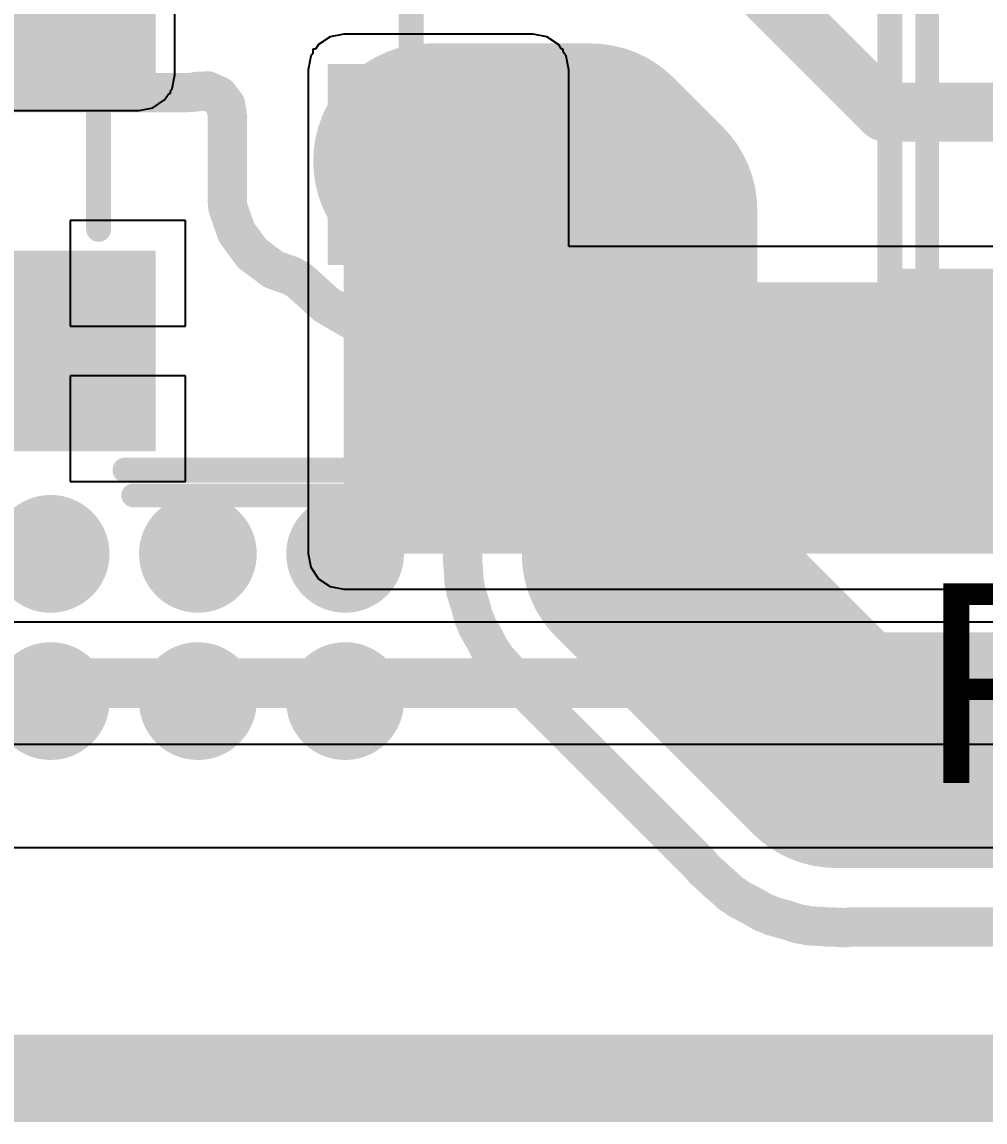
# Model space of a CAD drawing. Header units: inches. Extents: x 0 to 12.4, y -0.6 to 2.2.
# Drawn here: x 0.8615 to 1.0546, y -0.005 to 0.2156 of the extents above; entities that cross this region are included whole.
import ezdxf

# ---------------------------------------------------------------- set-up
doc = ezdxf.new("R2010")
doc.units = ezdxf.units.IN
doc.header["$MEASUREMENT"] = 0
for name, color, linetype in [('Board_Outline', 216, 'Continuous'), ('Bottom Layer', 5, 'Continuous'), ('Dimension', 6, 'Continuous'), ('Mechanical 4', 56, 'Continuous'), ('Top Layer', 1, 'Continuous'), ('Top Overlay', 2, 'Continuous'), ('Top Paste', 8, 'Continuous'), ('Top Solder', 216, 'Continuous')]:
    doc.layers.add(name, color=color, linetype=linetype)
doc.styles.add('Arial', font='', dxfattribs={"height": 0.2})
doc.styles.get('Arial').set_extended_font_data('Arial')

# ---------------------------------------------------------------- blocks, each defined once
blk = doc.blocks.new('R___1210_12')
at = {"layer": 'Top Layer'}
for points in [[(-0.08110235, 0.0535433), (-0.03622045, 0.0535433), (-0.03622045, -0.0535433), (-0.08110235, -0.0535433)], [(0.03622045, 0.0535433), (0.08110235, 0.0535433), (0.08110235, -0.0535433), (0.03622045, -0.0535433)]]:
    blk.add_hatch(color=1, dxfattribs=at).paths.add_polyline_path(points)
at = {"layer": 'Top Paste'}
for points in [[(-0.08110235, 0.0535433), (-0.03622045, 0.0535433), (-0.03622045, -0.0535433), (-0.08110235, -0.0535433)], [(0.03622045, 0.0535433), (0.08110235, 0.0535433), (0.08110235, -0.0535433), (0.03622045, -0.0535433)]]:
    blk.add_hatch(color=8, dxfattribs=at).paths.add_polyline_path(points)
at = {"layer": 'Top Solder'}
for points in [[(-0.08510235, 0.0575433), (-0.03222045, 0.0575433), (-0.03222045, -0.0575433), (-0.08510235, -0.0575433)], [(0.03222045, 0.0575433), (0.08510235, 0.0575433), (0.08510235, -0.0575433), (0.03222045, -0.0575433)]]:
    blk.add_hatch(color=216, dxfattribs=at).paths.add_polyline_path(points)
at = {"layer": 'Top Overlay', "const_width": 0.005}
for points in [[(-0.085, -0.057), (-0.085, 0.057)], [(0.085, 0.057), (-0.085, 0.057)], [(0.085, -0.057), (0.085, 0.057)], [(0.085, -0.057), (-0.085, -0.057)]]:
    blk.add_lwpolyline(points, dxfattribs=at)
at = {"layer": 'Top Overlay', "const_width": 0.0025}
for points in [[(-0.08625, 0.057, 1), (-0.08375, 0.057, 1)], [(-0.08625, 0.057, 1), (-0.08375, 0.057, 1)], [(0.08375, 0.057, 1), (0.08625, 0.057, 1)], [(0.08375, 0.057, 1), (0.08625, 0.057, 1)], [(-0.08625, -0.057, 1), (-0.08375, -0.057, 1)], [(-0.08625, -0.057, 1), (-0.08375, -0.057, 1)], [(0.08375, -0.057, 1), (0.08625, -0.057, 1)], [(0.08375, -0.057, 1), (0.08625, -0.057, 1)]]:
    blk.add_lwpolyline(points, format="xyb", close=True, dxfattribs=at)
blk = doc.blocks.new('SOT_23_3L__27')
at = {"layer": 'Top Layer'}
for points in [[(-0.01614175, 0.05748035), (0.01614175, 0.05748035), (0.01614175, 0.02125985), (-0.01614175, 0.02125985)], [(-0.05354335, -0.02125985), (-0.02125985, -0.02125985), (-0.02125985, -0.05748035), (-0.05354335, -0.05748035)], [(0.02125985, -0.02125985), (0.05354335, -0.02125985), (0.05354335, -0.05748035), (0.02125985, -0.05748035)]]:
    blk.add_hatch(color=1, dxfattribs=at).paths.add_polyline_path(points)
at = {"layer": 'Top Paste'}
for points in [[(-0.01614175, 0.05748035), (0.01614175, 0.05748035), (0.01614175, 0.02125985), (-0.01614175, 0.02125985)], [(-0.05354335, -0.02125985), (-0.02125985, -0.02125985), (-0.02125985, -0.05748035), (-0.05354335, -0.05748035)], [(0.02125985, -0.02125985), (0.05354335, -0.02125985), (0.05354335, -0.05748035), (0.02125985, -0.05748035)]]:
    blk.add_hatch(color=8, dxfattribs=at).paths.add_polyline_path(points)
at = {"layer": 'Top Solder'}
for points in [[(-0.02014175, 0.06148035), (0.02014175, 0.06148035), (0.02014175, 0.01725985), (-0.02014175, 0.01725985)], [(-0.05754335, -0.01725985), (-0.01725985, -0.01725985), (-0.01725985, -0.06148035), (-0.05754335, -0.06148035)], [(0.01725985, -0.01725985), (0.05754335, -0.01725985), (0.05754335, -0.06148035), (0.01725985, -0.06148035)]]:
    blk.add_hatch(color=216, dxfattribs=at).paths.add_polyline_path(points)
at = {"layer": 'Top Overlay', "const_width": 0.005}
for points in [[(-0.0612678, -0.0225197), (-0.0612678, 0.034)], [(-0.0222678, 0.034), (-0.0612678, 0.034)], [(0.0612678, 0.034), (0.0222678, 0.034)], [(0.0612678, -0.0233858), (0.0612678, 0.034)], [(0.013, -0.0286695), (-0.013, -0.0286695)], [(-0.06, -0.041), (-0.065, -0.036)], [(-0.065, -0.046), (-0.065, -0.036)], [(-0.065, -0.046), (-0.06, -0.041)]]:
    blk.add_lwpolyline(points, dxfattribs=at)
at = {"layer": 'Top Overlay', "const_width": 0.0025}
for points in [[(-0.0625178, 0.034, 1), (-0.0600178, 0.034, 1)], [(-0.0625178, 0.034, 1), (-0.0600178, 0.034, 1)], [(-0.0235178, 0.034, 1), (-0.0210178, 0.034, 1)], [(0.0210178, 0.034, 1), (0.0235178, 0.034, 1)], [(0.0600178, 0.034, 1), (0.0625178, 0.034, 1)], [(0.0600178, 0.034, 1), (0.0625178, 0.034, 1)], [(-0.0625178, -0.0225197, 1), (-0.0600178, -0.0225197, 1)], [(0.0600178, -0.0233858, 1), (0.0625178, -0.0233858, 1)], [(-0.01425, -0.0286695, 1), (-0.01175, -0.0286695, 1)], [(0.01175, -0.0286695, 1), (0.01425, -0.0286695, 1)], [(-0.06625, -0.036, 1), (-0.06375, -0.036, 1)], [(-0.06625, -0.036, 1), (-0.06375, -0.036, 1)], [(-0.06125, -0.041, 1), (-0.05875, -0.041, 1)], [(-0.06125, -0.041, 1), (-0.05875, -0.041, 1)], [(-0.06625, -0.046, 1), (-0.06375, -0.046, 1)], [(-0.06625, -0.046, 1), (-0.06375, -0.046, 1)]]:
    blk.add_lwpolyline(points, format="xyb", close=True, dxfattribs=at)

msp = doc.modelspace()

# ---------------------------------------------------------------- hatches: boundary and pattern name
at = {"layer": 'Dimension'}
h = msp.add_hatch(color=6, dxfattribs=at)
edge = h.paths.add_edge_path()
edge.add_arc((0.8672187, 0.1089336), 0.011811, 0, 360)
h = msp.add_hatch(color=6, dxfattribs=at)
edge = h.paths.add_edge_path()
edge.add_arc((0.8967462, 0.1089336), 0.011811, 0, 360)
h = msp.add_hatch(color=6, dxfattribs=at)
edge = h.paths.add_edge_path()
edge.add_arc((0.9262738, 0.1089336), 0.011811, 0, 360)
h = msp.add_hatch(color=6, dxfattribs=at)
edge = h.paths.add_edge_path()
edge.add_arc((0.8672187, 0.0794061), 0.011811, 0, 360)
h = msp.add_hatch(color=6, dxfattribs=at)
edge = h.paths.add_edge_path()
edge.add_arc((0.8967462, 0.0794061), 0.011811, 0, 360)
h = msp.add_hatch(color=6, dxfattribs=at)
edge = h.paths.add_edge_path()
edge.add_arc((0.9262738, 0.0794061), 0.011811, 0, 360)
at = {"layer": 'Top Layer'}
for points in [[(0.793, 0.205), (0.885, 0.205), (0.885, 0.241), (0.793, 0.241)], [(0.926, 0.109), (0.964, 0.109), (0.964, 0.206), (0.926, 0.206)], [(0.929, 0.109), (1.533559, 0.109), (1.533559, 0.1634118), (0.929, 0.1634118)]]:
    msp.add_hatch(color=1, dxfattribs=at).paths.add_polyline_path(points)

# ---------------------------------------------------------------- linework, layer by layer
at = {"layer": 'Board_Outline', "const_width": 0.01}
msp.add_lwpolyline([(0, 0), (1.6929134, 0)], dxfattribs=at)
at = {"layer": 'Bottom Layer'}
for p, q in [((1.5189321, 0.0952351), (0.727, 0.0952351)), ((0.727, 0.0707649), (1.524, 0.0707649)), ((1.7379134, 0.05), (0.7190328, 0.0499999))]:
    msp.add_line(p, q, dxfattribs=at)
at = {"layer": 'Bottom Layer', "const_width": 0.01}
msp.add_lwpolyline([(0.69, 0.083), (1.524, 0.083)], dxfattribs=at)
at = {"layer": 'Dimension'}
for points, const_width in [([(0.9656439, 0.2664139), (1.0345415, 0.1975163)], 0.011811), ([(0.9434982, 0.1876738), (0.9754864, 0.1876738)], 0.0472441), ([(0.9754864, 0.1876738), (0.9853289, 0.1778313)], 0.0472441), ([(0.8444129, 0.2014336), (0.8948318, 0.2014336)], 0.007874), ([(0.8948318, 0.2014336), (0.8949457, 0.2014336)], 0.007874), ([(0.8949457, 0.2014336), (0.8961438, 0.201546)], 0.007874), ([(0.8961438, 0.201546), (0.8964241, 0.2016441)], 0.007874), ([(0.8964241, 0.2016441), (0.8967145, 0.2017075)], 0.007874), ([(0.8967145, 0.2017075), (0.8967335, 0.2016206)], 0.007874), ([(0.8967335, 0.2016206), (0.89864, 0.2017865)], 0.007874), ([(0.89864, 0.2017865), (0.9008534, 0.2008154)], 0.007874), ([(0.9008534, 0.2008154), (0.9023297, 0.1989015)], 0.007874), ([(1.0345415, 0.1975163), (1.5266675, 0.1975163)], 0.011811), ([(0.9023297, 0.1989015), (0.9027069, 0.196514)], 0.007874), ([(0.9853289, 0.1089336), (0.9853289, 0.1778313)], 0.0472441), ([(0.902632, 0.1957157), (0.90268, 0.1962271)], 0.007874), ([(0.902632, 0.1796318), (0.902632, 0.1957157)], 0.007874), ([(0.90268, 0.1962271), (0.9027069, 0.196514)], 0.007874), ([(0.902632, 0.1796318), (0.9026426, 0.1795186)], 0.007874), ([(0.9026426, 0.1795186), (0.9026427, 0.1795183)], 0.007874), ([(0.9026427, 0.1795183), (0.9027167, 0.1787294)], 0.007874), ([(0.9027167, 0.1787293), (0.9027167, 0.1787294)], 0.007874), ([(0.9027167, 0.1787293), (0.9027444, 0.1784337)], 0.007874), ([(0.9027444, 0.1784337), (0.9028424, 0.1781537)], 0.007874), ([(0.9028424, 0.1781534), (0.9028424, 0.1781537)], 0.007874), ([(0.9028424, 0.1781534), (0.9043894, 0.1737323)], 0.007874), ([(0.9043894, 0.1737323), (0.9043895, 0.1737322)], 0.007874), ([(0.9043895, 0.1737322), (0.9045103, 0.1733871)], 0.007874), ([(0.9045103, 0.1733871), (0.9047274, 0.1730929)], 0.007874), ([(0.9047274, 0.1730929), (0.9047275, 0.1730928)], 0.007874), ([(0.9047275, 0.1730928), (0.9055385, 0.1719939)], 0.007874), ([(0.9055385, 0.1719939), (0.9076852, 0.1690852)], 0.007874), ([(0.9076852, 0.1690852), (0.9119871, 0.1659103)], 0.007874), ([(0.9119871, 0.1659103), (0.9123323, 0.1657895)], 0.007874), ([(0.9123323, 0.1657895), (0.9123324, 0.1657895)], 0.007874), ([(0.9123324, 0.1657895), (0.9154754, 0.1646897)], 0.007874), ([(0.9154754, 0.1646897), (0.9171296, 0.1637097)], 0.007874), ([(0.9171296, 0.1637097), (0.9183043, 0.1626521)], 0.007874), ([(0.9183043, 0.1626521), (0.922239, 0.1591092)], 0.007874), ([(0.922239, 0.1591092), (0.9225448, 0.1588339)], 0.007874), ([(0.9225448, 0.1588339), (0.9289988, 0.1551077)], 0.007874), ([(0.9289988, 0.1551077), (0.9360865, 0.1528047)], 0.007874), ([(0.9360865, 0.1528047), (0.9416402, 0.152221)], 0.007874), ([(0.9416402, 0.152221), (0.9449942, 0.152221)], 0.007874), ([(0.9449942, 0.152221), (0.9474352, 0.151567)], 0.007874), ([(0.9474352, 0.151567), (0.9492221, 0.1497801)], 0.007874), ([(0.9492221, 0.1497801), (0.9498761, 0.1473391)], 0.007874), ([(0.9498761, 0.1121079), (0.9498761, 0.1473391)], 0.007874), ([(0.9853289, 0.1089336), (1.024699, 0.0695635)], 0.0472441), ([(0.9497297, 0.1107993), (0.949816, 0.1113442)], 0.007874), ([(0.9497297, 0.1107993), (0.9497431, 0.1105439)], 0.007874), ([(0.949816, 0.1113442), (0.9498761, 0.1121079)], 0.007874), ([(0.9497431, 0.1105438), (0.9497431, 0.1105439)], 0.007874), ([(0.9497431, 0.1105438), (0.9498694, 0.108133)], 0.007874), ([(0.9498694, 0.108133), (0.9498761, 0.1078775)], 0.007874), ([(0.9498761, 0.1070757), (0.9498761, 0.1078775)], 0.007874), ([(0.9498761, 0.1070757), (0.9498894, 0.1069492)], 0.007874), ([(0.9498894, 0.1069489), (0.9498894, 0.1069492)], 0.007874), ([(0.9498894, 0.1069489), (0.9499599, 0.1062782)], 0.007874), ([(0.9499599, 0.1062782), (0.9499799, 0.1060239)], 0.007874), ([(0.9499799, 0.1060239), (0.9501063, 0.1036127)], 0.007874), ([(0.9501063, 0.1036125), (0.9501063, 0.1036127)], 0.007874), ([(0.9501063, 0.1036125), (0.9501197, 0.103357)], 0.007874), ([(0.9501197, 0.103357), (0.9501859, 0.1031098)], 0.007874), ([(0.9501859, 0.1031098), (0.950186, 0.1031097)], 0.007874), ([(0.950186, 0.1031097), (0.9502626, 0.1028239)], 0.007874), ([(0.9502626, 0.1028239), (0.9504022, 0.1020707)], 0.007874), ([(0.9504022, 0.1020707), (0.9504598, 0.101522)], 0.007874), ([(0.9504598, 0.101522), (0.9507894, 0.1005076)], 0.007874), ([(0.9507894, 0.1005076), (0.9512849, 0.0989826)], 0.007874), ([(0.9512849, 0.0989826), (0.9513574, 0.0987377)], 0.007874), ([(0.9513574, 0.0987377), (0.9519319, 0.0965937)], 0.007874), ([(0.9519319, 0.0965937), (0.9520486, 0.0961585)], 0.007874), ([(0.9520486, 0.0961585), (0.9522798, 0.0957046)], 0.007874), ([(0.9522798, 0.0957046), (0.9522991, 0.0956669)], 0.007874), ([(0.9522991, 0.0956669), (0.9525922, 0.0949593)], 0.007874), ([(0.9525922, 0.0949593), (0.9527628, 0.0944343)], 0.007874), ([(0.9527628, 0.0944343), (0.9528906, 0.0942128)], 0.007874), ([(0.9528906, 0.0942128), (0.9528907, 0.0942128)], 0.007874), ([(0.9528907, 0.0942128), (0.9540976, 0.0921223)], 0.007874), ([(0.9540976, 0.0921223), (0.9542196, 0.0918977)], 0.007874), ([(0.9542196, 0.0918977), (0.9547651, 0.090827)], 0.007874), ([(0.9547651, 0.090827), (0.9554319, 0.0895183)], 0.007874), ([(0.9554319, 0.0895183), (0.9555928, 0.0893196)], 0.007874), ([(0.9555928, 0.0893196), (0.9555929, 0.0893195)], 0.007874), ([(0.9555929, 0.0893195), (0.9557791, 0.0890896)], 0.007874), ([(0.9557791, 0.0890896), (0.956213, 0.0884582)], 0.007874), ([(1.024699, 0.0695635), (1.0935966, 0.0695635)], 0.0472441), ([(0.956213, 0.0884582), (0.956361, 0.0882019)], 0.007874), ([(0.956361, 0.0882019), (0.9563611, 0.0882018)], 0.007874), ([(0.9563611, 0.0882018), (0.956489, 0.0879802)], 0.007874), ([(0.956489, 0.0879802), (0.9566602, 0.0877902)], 0.007874), ([(0.9566602, 0.0877902), (0.9566603, 0.08779)], 0.007874), ([(0.9566603, 0.08779), (0.9582759, 0.0859957)], 0.007874), ([(0.9582759, 0.0859957), (0.9584418, 0.0858015)], 0.007874), ([(0.9584418, 0.0858015), (0.9588225, 0.0853313)], 0.007874), ([(0.9588225, 0.0853313), (0.9589463, 0.0851785)], 0.007874), ([(0.9589463, 0.0851785), (0.9590367, 0.085088)], 0.007874), ([(0.9590367, 0.085088), (0.9590368, 0.085088)], 0.007874), ([(0.9590368, 0.085088), (0.9595129, 0.0846119)], 0.007874), ([(0.9595129, 0.0846119), (0.9596889, 0.0844265)], 0.007874), ([(0.9596889, 0.0844265), (0.9614757, 0.082442)], 0.007874), ([(0.9614757, 0.082442), (0.9616827, 0.0822916)], 0.007874), ([(0.9616827, 0.0822916), (0.9619221, 0.0821176)], 0.007874), ([(0.9619221, 0.0821176), (0.9625047, 0.0816201)], 0.007874), ([(0.9625047, 0.0816201), (0.9973854, 0.0467393)], 0.007874), ([(0.9973854, 0.0467393), (0.9978829, 0.0461569)], 0.007874), ([(0.9978829, 0.0461569), (0.9980569, 0.0459173)], 0.007874), ([(0.9980569, 0.0459173), (0.998057, 0.0459172)], 0.007874), ([(0.998057, 0.0459172), (0.9982073, 0.0457104)], 0.007874), ([(0.9982073, 0.0457104), (0.9994389, 0.0446014)], 0.007874), ([(0.9994389, 0.0446014), (1.0001913, 0.0439239)], 0.007874), ([(1.0001913, 0.0439239), (1.0003767, 0.043748)], 0.007874), ([(1.0003767, 0.043748), (1.0009439, 0.0431809)], 0.007874), ([(1.0009439, 0.0431809), (1.0015666, 0.0426766)], 0.007874), ([(1.0015666, 0.0426766), (1.001761, 0.0425106)], 0.007874), ([(1.001761, 0.0425106), (1.0037456, 0.0407237)], 0.007874), ([(1.0037456, 0.0407237), (1.0042235, 0.0404478)], 0.007874), ([(1.0042235, 0.0404478), (1.0048546, 0.040014)], 0.007874), ([(1.0048546, 0.040014), (1.0052837, 0.0396666)], 0.007874), ([(1.0052837, 0.0396666), (1.0063321, 0.0391324)], 0.007874), ([(1.0063321, 0.0391324), (1.0076628, 0.0384543)], 0.007874), ([(1.0076628, 0.0384543), (1.0078875, 0.0383324)], 0.007874), ([(1.0078875, 0.0383324), (1.0101996, 0.0369974)], 0.007874), ([(1.0101996, 0.0369974), (1.0104427, 0.0369185)], 0.007874), ([(1.0104427, 0.0369185), (1.0104429, 0.0369184)], 0.007874), ([(1.0104429, 0.0369184), (1.0107243, 0.036827)], 0.007874), ([(1.0107243, 0.036827), (1.011432, 0.0365339)], 0.007874), ([(1.011432, 0.0365339), (1.0119239, 0.0362832)], 0.007874), ([(1.0119239, 0.0362832), (1.0145029, 0.0355922)], 0.007874), ([(1.0145029, 0.0355922), (1.0147479, 0.0355196)], 0.007874), ([(1.0147479, 0.0355196), (1.0170439, 0.0347735)], 0.007874), ([(1.0170439, 0.0347735), (1.0170442, 0.0347735)], 0.007874), ([(1.0170442, 0.0347735), (1.0172873, 0.0346945)], 0.007874), ([(1.0172873, 0.0346945), (1.0178357, 0.0346369)], 0.007874), ([(1.0178357, 0.0346369), (1.0185895, 0.0344972)], 0.007874), ([(1.0185895, 0.0344972), (1.0188751, 0.0344206)], 0.007874), ([(1.0188751, 0.0344206), (1.0188752, 0.0344206)], 0.007874), ([(1.0188752, 0.0344206), (1.0191224, 0.0343544)], 0.007874), ([(1.0191224, 0.0343544), (1.0217893, 0.0342146)], 0.007874), ([(1.0217893, 0.0342146), (1.0220436, 0.0341946)], 0.007874), ([(1.0220436, 0.0341946), (1.022841, 0.0341108)], 0.007874), ([(1.022841, 0.0341108), (1.0236429, 0.0341108)], 0.007874), ([(1.0236429, 0.0341108), (1.0238983, 0.0341041)], 0.007874), ([(1.0238983, 0.0341041), (1.0265646, 0.0339644)], 0.007874), ([(1.0265646, 0.0339644), (1.0271095, 0.0340507)], 0.007874), ([(1.0271095, 0.0340507), (1.0278732, 0.0341108)], 0.007874), ([(1.0278732, 0.0341108), (1.4595002, 0.0341108)], 0.007874), ([(0.0486216, 0.0085596), (1.695242, 0.0085596)], 0.007874)]:
    msp.add_lwpolyline(points, dxfattribs=dict(at, const_width=const_width))
for points, const_width in [([(0.9316872, 0.1876738, 1), (0.9553092, 0.1876738, 1)], 0.023622), ([(0.9636754, 0.1876738, 1), (0.9872974, 0.1876738, 1)], 0.023622), ([(0.9636754, 0.1876738, 1), (0.9872974, 0.1876738, 1)], 0.023622), ([(0.8928633, 0.2014336, 1), (0.8968003, 0.2014336, 1)], 0.003937), ([(0.8928633, 0.2014336, 1), (0.8968003, 0.2014336, 1)], 0.003937), ([(0.8929772, 0.2014336, 1), (0.8969142, 0.2014336, 1)], 0.003937), ([(0.8929772, 0.2014336, 1), (0.8969142, 0.2014336, 1)], 0.003937), ([(0.8941753, 0.201546, 1), (0.8981123, 0.201546, 1)], 0.003937), ([(0.8941753, 0.201546, 1), (0.8981123, 0.201546, 1)], 0.003937), ([(0.8944556, 0.2016441, 1), (0.8983926, 0.2016441, 1)], 0.003937), ([(0.8944556, 0.2016441, 1), (0.8983926, 0.2016441, 1)], 0.003937), ([(0.894746, 0.2017075, 1), (0.898683, 0.2017075, 1)], 0.003937), ([(0.894746, 0.2017075, 1), (0.898683, 0.2017075, 1)], 0.003937), ([(0.894765, 0.2016206, 1), (0.898702, 0.2016206, 1)], 0.003937), ([(0.894765, 0.2016206, 1), (0.898702, 0.2016206, 1)], 0.003937), ([(0.8966715, 0.2017865, 1), (0.9006085, 0.2017865, 1)], 0.003937), ([(0.8966715, 0.2017865, 1), (0.9006085, 0.2017865, 1)], 0.003937), ([(0.8988849, 0.2008154, 1), (0.9028219, 0.2008154, 1)], 0.003937), ([(0.8988849, 0.2008154, 1), (0.9028219, 0.2008154, 1)], 0.003937), ([(1.0315888, 0.1975163, 1), (1.0374942, 0.1975163, 1)], 0.0059055), ([(1.0315888, 0.1975163, 1), (1.0374942, 0.1975163, 1)], 0.0059055), ([(0.9003612, 0.1989015, 1), (0.9042982, 0.1989015, 1)], 0.003937), ([(0.9003612, 0.1989015, 1), (0.9042982, 0.1989015, 1)], 0.003937), ([(0.9735179, 0.1778313, 1), (0.9971399, 0.1778313, 1)], 0.023622), ([(0.9735179, 0.1778313, 1), (0.9971399, 0.1778313, 1)], 0.023622), ([(0.9006635, 0.1957157, 1), (0.9046005, 0.1957157, 1)], 0.003937), ([(0.9006635, 0.1957157, 1), (0.9046005, 0.1957157, 1)], 0.003937), ([(0.9007115, 0.1962271, 1), (0.9046485, 0.1962271, 1)], 0.003937), ([(0.9007115, 0.1962271, 1), (0.9046485, 0.1962271, 1)], 0.003937), ([(0.9007384, 0.196514, 1), (0.9046754, 0.196514, 1)], 0.003937), ([(0.9007384, 0.196514, 1), (0.9046754, 0.196514, 1)], 0.003937), ([(0.9006635, 0.1796318, 1), (0.9046005, 0.1796318, 1)], 0.003937), ([(0.9006635, 0.1796318, 1), (0.9046005, 0.1796318, 1)], 0.003937), ([(0.9006741, 0.1795186, 1), (0.9046111, 0.1795186, 1)], 0.003937), ([(0.9006741, 0.1795186, 1), (0.9046111, 0.1795186, 1)], 0.003937), ([(0.9006742, 0.1795183, 1), (0.9046112, 0.1795183, 1)], 0.003937), ([(0.9006742, 0.1795183, 1), (0.9046112, 0.1795183, 1)], 0.003937), ([(0.9007482, 0.1787294, 1), (0.9046852, 0.1787294, 1)], 0.003937), ([(0.9007482, 0.1787294, 1), (0.9046852, 0.1787294, 1)], 0.003937), ([(0.9007482, 0.1787293, 1), (0.9046852, 0.1787293, 1)], 0.003937), ([(0.9007482, 0.1787293, 1), (0.9046852, 0.1787293, 1)], 0.003937), ([(0.9007759, 0.1784337, 1), (0.9047129, 0.1784337, 1)], 0.003937), ([(0.9007759, 0.1784337, 1), (0.9047129, 0.1784337, 1)], 0.003937), ([(0.9008739, 0.1781537, 1), (0.9048109, 0.1781537, 1)], 0.003937), ([(0.9008739, 0.1781537, 1), (0.9048109, 0.1781537, 1)], 0.003937), ([(0.9008739, 0.1781534, 1), (0.9048109, 0.1781534, 1)], 0.003937), ([(0.9008739, 0.1781534, 1), (0.9048109, 0.1781534, 1)], 0.003937), ([(0.9024209, 0.1737323, 1), (0.9063579, 0.1737323, 1)], 0.003937), ([(0.9024209, 0.1737323, 1), (0.9063579, 0.1737323, 1)], 0.003937), ([(0.902421, 0.1737322, 1), (0.906358, 0.1737322, 1)], 0.003937), ([(0.902421, 0.1737322, 1), (0.906358, 0.1737322, 1)], 0.003937), ([(0.9025418, 0.1733871, 1), (0.9064788, 0.1733871, 1)], 0.003937), ([(0.9025418, 0.1733871, 1), (0.9064788, 0.1733871, 1)], 0.003937), ([(0.9027589, 0.1730929, 1), (0.9066959, 0.1730929, 1)], 0.003937), ([(0.9027589, 0.1730929, 1), (0.9066959, 0.1730929, 1)], 0.003937), ([(0.902759, 0.1730928, 1), (0.906696, 0.1730928, 1)], 0.003937), ([(0.902759, 0.1730928, 1), (0.906696, 0.1730928, 1)], 0.003937), ([(0.90357, 0.1719939, 1), (0.907507, 0.1719939, 1)], 0.003937), ([(0.90357, 0.1719939, 1), (0.907507, 0.1719939, 1)], 0.003937), ([(0.9057167, 0.1690852, 1), (0.9096537, 0.1690852, 1)], 0.003937), ([(0.9057167, 0.1690852, 1), (0.9096537, 0.1690852, 1)], 0.003937), ([(0.9100186, 0.1659103, 1), (0.9139556, 0.1659103, 1)], 0.003937), ([(0.9100186, 0.1659103, 1), (0.9139556, 0.1659103, 1)], 0.003937), ([(0.9103638, 0.1657895, 1), (0.9143008, 0.1657895, 1)], 0.003937), ([(0.9103638, 0.1657895, 1), (0.9143008, 0.1657895, 1)], 0.003937), ([(0.9103639, 0.1657895, 1), (0.9143009, 0.1657895, 1)], 0.003937), ([(0.9103639, 0.1657895, 1), (0.9143009, 0.1657895, 1)], 0.003937), ([(0.9135069, 0.1646897, 1), (0.9174439, 0.1646897, 1)], 0.003937), ([(0.9135069, 0.1646897, 1), (0.9174439, 0.1646897, 1)], 0.003937), ([(0.9151611, 0.1637097, 1), (0.9190981, 0.1637097, 1)], 0.003937), ([(0.9151611, 0.1637097, 1), (0.9190981, 0.1637097, 1)], 0.003937), ([(0.9163358, 0.1626521, 1), (0.9202728, 0.1626521, 1)], 0.003937), ([(0.9163358, 0.1626521, 1), (0.9202728, 0.1626521, 1)], 0.003937), ([(0.9202705, 0.1591092, 1), (0.9242075, 0.1591092, 1)], 0.003937), ([(0.9202705, 0.1591092, 1), (0.9242075, 0.1591092, 1)], 0.003937), ([(0.9205763, 0.1588339, 1), (0.9245133, 0.1588339, 1)], 0.003937), ([(0.9205763, 0.1588339, 1), (0.9245133, 0.1588339, 1)], 0.003937), ([(0.9270303, 0.1551077, 1), (0.9309673, 0.1551077, 1)], 0.003937), ([(0.9270303, 0.1551077, 1), (0.9309673, 0.1551077, 1)], 0.003937), ([(0.934118, 0.1528047, 1), (0.938055, 0.1528047, 1)], 0.003937), ([(0.934118, 0.1528047, 1), (0.938055, 0.1528047, 1)], 0.003937), ([(0.9396717, 0.152221, 1), (0.9436087, 0.152221, 1)], 0.003937), ([(0.9396717, 0.152221, 1), (0.9436087, 0.152221, 1)], 0.003937), ([(0.9430257, 0.152221, 1), (0.9469627, 0.152221, 1)], 0.003937), ([(0.9430257, 0.152221, 1), (0.9469627, 0.152221, 1)], 0.003937), ([(0.9454667, 0.151567, 1), (0.9494037, 0.151567, 1)], 0.003937), ([(0.9454667, 0.151567, 1), (0.9494037, 0.151567, 1)], 0.003937), ([(0.9472536, 0.1497801, 1), (0.9511906, 0.1497801, 1)], 0.003937), ([(0.9472536, 0.1497801, 1), (0.9511906, 0.1497801, 1)], 0.003937), ([(0.9479076, 0.1473391, 1), (0.9518446, 0.1473391, 1)], 0.003937), ([(0.9479076, 0.1473391, 1), (0.9518446, 0.1473391, 1)], 0.003937), ([(0.9735179, 0.1089336, 1), (0.9971399, 0.1089336, 1)], 0.023622), ([(0.9735179, 0.1089336, 1), (0.9971399, 0.1089336, 1)], 0.023622), ([(0.9477612, 0.1107993, 1), (0.9516982, 0.1107993, 1)], 0.003937), ([(0.9477612, 0.1107993, 1), (0.9516982, 0.1107993, 1)], 0.003937), ([(0.9478475, 0.1113442, 1), (0.9517845, 0.1113442, 1)], 0.003937), ([(0.9478475, 0.1113442, 1), (0.9517845, 0.1113442, 1)], 0.003937), ([(0.9479076, 0.1121079, 1), (0.9518446, 0.1121079, 1)], 0.003937), ([(0.9479076, 0.1121079, 1), (0.9518446, 0.1121079, 1)], 0.003937), ([(0.9477746, 0.1105439, 1), (0.9517116, 0.1105439, 1)], 0.003937), ([(0.9477746, 0.1105439, 1), (0.9517116, 0.1105439, 1)], 0.003937), ([(0.9477746, 0.1105438, 1), (0.9517116, 0.1105438, 1)], 0.003937), ([(0.9477746, 0.1105438, 1), (0.9517116, 0.1105438, 1)], 0.003937), ([(0.9479009, 0.108133, 1), (0.9518379, 0.108133, 1)], 0.003937), ([(0.9479009, 0.108133, 1), (0.9518379, 0.108133, 1)], 0.003937), ([(0.9479076, 0.1078775, 1), (0.9518446, 0.1078775, 1)], 0.003937), ([(0.9479076, 0.1078775, 1), (0.9518446, 0.1078775, 1)], 0.003937), ([(0.9479076, 0.1070757, 1), (0.9518446, 0.1070757, 1)], 0.003937), ([(0.9479076, 0.1070757, 1), (0.9518446, 0.1070757, 1)], 0.003937), ([(0.9479209, 0.1069492, 1), (0.9518579, 0.1069492, 1)], 0.003937), ([(0.9479209, 0.1069492, 1), (0.9518579, 0.1069492, 1)], 0.003937), ([(0.9479209, 0.1069489, 1), (0.9518579, 0.1069489, 1)], 0.003937), ([(0.9479209, 0.1069489, 1), (0.9518579, 0.1069489, 1)], 0.003937), ([(0.9479914, 0.1062782, 1), (0.9519284, 0.1062782, 1)], 0.003937), ([(0.9479914, 0.1062782, 1), (0.9519284, 0.1062782, 1)], 0.003937), ([(0.9480114, 0.1060239, 1), (0.9519484, 0.1060239, 1)], 0.003937), ([(0.9480114, 0.1060239, 1), (0.9519484, 0.1060239, 1)], 0.003937), ([(0.9481378, 0.1036127, 1), (0.9520748, 0.1036127, 1)], 0.003937), ([(0.9481378, 0.1036127, 1), (0.9520748, 0.1036127, 1)], 0.003937), ([(0.9481378, 0.1036125, 1), (0.9520748, 0.1036125, 1)], 0.003937), ([(0.9481378, 0.1036125, 1), (0.9520748, 0.1036125, 1)], 0.003937), ([(0.9481512, 0.103357, 1), (0.9520882, 0.103357, 1)], 0.003937), ([(0.9481512, 0.103357, 1), (0.9520882, 0.103357, 1)], 0.003937), ([(0.9482174, 0.1031098, 1), (0.9521544, 0.1031098, 1)], 0.003937), ([(0.9482174, 0.1031098, 1), (0.9521544, 0.1031098, 1)], 0.003937), ([(0.9482175, 0.1031097, 1), (0.9521545, 0.1031097, 1)], 0.003937), ([(0.9482175, 0.1031097, 1), (0.9521545, 0.1031097, 1)], 0.003937), ([(0.9482941, 0.1028239, 1), (0.9522311, 0.1028239, 1)], 0.003937), ([(0.9482941, 0.1028239, 1), (0.9522311, 0.1028239, 1)], 0.003937), ([(0.9484337, 0.1020707, 1), (0.9523707, 0.1020707, 1)], 0.003937), ([(0.9484337, 0.1020707, 1), (0.9523707, 0.1020707, 1)], 0.003937), ([(0.9484913, 0.101522, 1), (0.9524283, 0.101522, 1)], 0.003937), ([(0.9484913, 0.101522, 1), (0.9524283, 0.101522, 1)], 0.003937), ([(0.9488209, 0.1005076, 1), (0.9527579, 0.1005076, 1)], 0.003937), ([(0.9488209, 0.1005076, 1), (0.9527579, 0.1005076, 1)], 0.003937), ([(0.9493164, 0.0989826, 1), (0.9532534, 0.0989826, 1)], 0.003937), ([(0.9493164, 0.0989826, 1), (0.9532534, 0.0989826, 1)], 0.003937), ([(0.9493889, 0.0987377, 1), (0.9533259, 0.0987377, 1)], 0.003937), ([(0.9493889, 0.0987377, 1), (0.9533259, 0.0987377, 1)], 0.003937), ([(0.9499634, 0.0965937, 1), (0.9539004, 0.0965937, 1)], 0.003937), ([(0.9499634, 0.0965937, 1), (0.9539004, 0.0965937, 1)], 0.003937), ([(0.9500801, 0.0961585, 1), (0.9540171, 0.0961585, 1)], 0.003937), ([(0.9500801, 0.0961585, 1), (0.9540171, 0.0961585, 1)], 0.003937), ([(0.9503113, 0.0957046, 1), (0.9542483, 0.0957046, 1)], 0.003937), ([(0.9503113, 0.0957046, 1), (0.9542483, 0.0957046, 1)], 0.003937), ([(0.9503306, 0.0956669, 1), (0.9542676, 0.0956669, 1)], 0.003937), ([(0.9503306, 0.0956669, 1), (0.9542676, 0.0956669, 1)], 0.003937), ([(0.9506237, 0.0949593, 1), (0.9545607, 0.0949593, 1)], 0.003937), ([(0.9506237, 0.0949593, 1), (0.9545607, 0.0949593, 1)], 0.003937), ([(0.9507943, 0.0944343, 1), (0.9547313, 0.0944343, 1)], 0.003937), ([(0.9507943, 0.0944343, 1), (0.9547313, 0.0944343, 1)], 0.003937), ([(0.9509221, 0.0942128, 1), (0.9548591, 0.0942128, 1)], 0.003937), ([(0.9509221, 0.0942128, 1), (0.9548591, 0.0942128, 1)], 0.003937), ([(0.9509222, 0.0942128, 1), (0.9548592, 0.0942128, 1)], 0.003937), ([(0.9509222, 0.0942128, 1), (0.9548592, 0.0942128, 1)], 0.003937), ([(0.9521291, 0.0921223, 1), (0.9560661, 0.0921223, 1)], 0.003937), ([(0.9521291, 0.0921223, 1), (0.9560661, 0.0921223, 1)], 0.003937), ([(0.9522511, 0.0918977, 1), (0.9561881, 0.0918977, 1)], 0.003937), ([(0.9522511, 0.0918977, 1), (0.9561881, 0.0918977, 1)], 0.003937), ([(0.9527966, 0.090827, 1), (0.9567336, 0.090827, 1)], 0.003937), ([(0.9527966, 0.090827, 1), (0.9567336, 0.090827, 1)], 0.003937), ([(0.9534634, 0.0895183, 1), (0.9574004, 0.0895183, 1)], 0.003937), ([(0.9534634, 0.0895183, 1), (0.9574004, 0.0895183, 1)], 0.003937), ([(0.9536243, 0.0893196, 1), (0.9575613, 0.0893196, 1)], 0.003937), ([(0.9536243, 0.0893196, 1), (0.9575613, 0.0893196, 1)], 0.003937), ([(0.9536244, 0.0893195, 1), (0.9575614, 0.0893195, 1)], 0.003937), ([(0.9536244, 0.0893195, 1), (0.9575614, 0.0893195, 1)], 0.003937), ([(0.9538106, 0.0890896, 1), (0.9577476, 0.0890896, 1)], 0.003937), ([(0.9538106, 0.0890896, 1), (0.9577476, 0.0890896, 1)], 0.003937), ([(1.012888, 0.0695635, 1), (1.03651, 0.0695635, 1)], 0.023622), ([(1.012888, 0.0695635, 1), (1.03651, 0.0695635, 1)], 0.023622), ([(0.9542445, 0.0884582, 1), (0.9581815, 0.0884582, 1)], 0.003937), ([(0.9542445, 0.0884582, 1), (0.9581815, 0.0884582, 1)], 0.003937), ([(0.9543925, 0.0882019, 1), (0.9583295, 0.0882019, 1)], 0.003937), ([(0.9543925, 0.0882019, 1), (0.9583295, 0.0882019, 1)], 0.003937), ([(0.9543926, 0.0882018, 1), (0.9583296, 0.0882018, 1)], 0.003937), ([(0.9543926, 0.0882018, 1), (0.9583296, 0.0882018, 1)], 0.003937), ([(0.9545205, 0.0879802, 1), (0.9584575, 0.0879802, 1)], 0.003937), ([(0.9545205, 0.0879802, 1), (0.9584575, 0.0879802, 1)], 0.003937), ([(0.9546917, 0.0877902, 1), (0.9586287, 0.0877902, 1)], 0.003937), ([(0.9546917, 0.0877902, 1), (0.9586287, 0.0877902, 1)], 0.003937), ([(0.9546918, 0.08779, 1), (0.9586288, 0.08779, 1)], 0.003937), ([(0.9546918, 0.08779, 1), (0.9586288, 0.08779, 1)], 0.003937), ([(0.9563074, 0.0859957, 1), (0.9602444, 0.0859957, 1)], 0.003937), ([(0.9563074, 0.0859957, 1), (0.9602444, 0.0859957, 1)], 0.003937), ([(0.9564733, 0.0858015, 1), (0.9604103, 0.0858015, 1)], 0.003937), ([(0.9564733, 0.0858015, 1), (0.9604103, 0.0858015, 1)], 0.003937), ([(0.956854, 0.0853313, 1), (0.960791, 0.0853313, 1)], 0.003937), ([(0.956854, 0.0853313, 1), (0.960791, 0.0853313, 1)], 0.003937), ([(0.9569778, 0.0851785, 1), (0.9609148, 0.0851785, 1)], 0.003937), ([(0.9569778, 0.0851785, 1), (0.9609148, 0.0851785, 1)], 0.003937), ([(0.9570682, 0.085088, 1), (0.9610052, 0.085088, 1)], 0.003937), ([(0.9570682, 0.085088, 1), (0.9610052, 0.085088, 1)], 0.003937), ([(0.9570683, 0.085088, 1), (0.9610053, 0.085088, 1)], 0.003937), ([(0.9570683, 0.085088, 1), (0.9610053, 0.085088, 1)], 0.003937), ([(0.9575444, 0.0846119, 1), (0.9614814, 0.0846119, 1)], 0.003937), ([(0.9575444, 0.0846119, 1), (0.9614814, 0.0846119, 1)], 0.003937), ([(0.9577204, 0.0844265, 1), (0.9616574, 0.0844265, 1)], 0.003937), ([(0.9577204, 0.0844265, 1), (0.9616574, 0.0844265, 1)], 0.003937), ([(0.9595072, 0.082442, 1), (0.9634442, 0.082442, 1)], 0.003937), ([(0.9595072, 0.082442, 1), (0.9634442, 0.082442, 1)], 0.003937), ([(0.9597142, 0.0822916, 1), (0.9636512, 0.0822916, 1)], 0.003937), ([(0.9597142, 0.0822916, 1), (0.9636512, 0.0822916, 1)], 0.003937), ([(0.9599536, 0.0821176, 1), (0.9638906, 0.0821176, 1)], 0.003937), ([(0.9599536, 0.0821176, 1), (0.9638906, 0.0821176, 1)], 0.003937), ([(0.9605362, 0.0816201, 1), (0.9644732, 0.0816201, 1)], 0.003937), ([(0.9605362, 0.0816201, 1), (0.9644732, 0.0816201, 1)], 0.003937), ([(0.9954169, 0.0467393, 1), (0.9993539, 0.0467393, 1)], 0.003937), ([(0.9954169, 0.0467393, 1), (0.9993539, 0.0467393, 1)], 0.003937), ([(0.9959144, 0.0461569, 1), (0.9998514, 0.0461569, 1)], 0.003937), ([(0.9959144, 0.0461569, 1), (0.9998514, 0.0461569, 1)], 0.003937), ([(0.9960884, 0.0459173, 1), (1.0000254, 0.0459173, 1)], 0.003937), ([(0.9960884, 0.0459173, 1), (1.0000254, 0.0459173, 1)], 0.003937), ([(0.9960885, 0.0459172, 1), (1.0000255, 0.0459172, 1)], 0.003937), ([(0.9960885, 0.0459172, 1), (1.0000255, 0.0459172, 1)], 0.003937), ([(0.9962388, 0.0457104, 1), (1.0001758, 0.0457104, 1)], 0.003937), ([(0.9962388, 0.0457104, 1), (1.0001758, 0.0457104, 1)], 0.003937), ([(0.9974704, 0.0446014, 1), (1.0014074, 0.0446014, 1)], 0.003937), ([(0.9974704, 0.0446014, 1), (1.0014074, 0.0446014, 1)], 0.003937), ([(0.9982228, 0.0439239, 1), (1.0021598, 0.0439239, 1)], 0.003937), ([(0.9982228, 0.0439239, 1), (1.0021598, 0.0439239, 1)], 0.003937), ([(0.9984082, 0.043748, 1), (1.0023452, 0.043748, 1)], 0.003937), ([(0.9984082, 0.043748, 1), (1.0023452, 0.043748, 1)], 0.003937), ([(0.9989754, 0.0431809, 1), (1.0029124, 0.0431809, 1)], 0.003937), ([(0.9989754, 0.0431809, 1), (1.0029124, 0.0431809, 1)], 0.003937), ([(0.9995981, 0.0426766, 1), (1.0035351, 0.0426766, 1)], 0.003937), ([(0.9995981, 0.0426766, 1), (1.0035351, 0.0426766, 1)], 0.003937), ([(0.9997925, 0.0425106, 1), (1.0037295, 0.0425106, 1)], 0.003937), ([(0.9997925, 0.0425106, 1), (1.0037295, 0.0425106, 1)], 0.003937), ([(1.0017771, 0.0407237, 1), (1.0057141, 0.0407237, 1)], 0.003937), ([(1.0017771, 0.0407237, 1), (1.0057141, 0.0407237, 1)], 0.003937), ([(1.002255, 0.0404478, 1), (1.006192, 0.0404478, 1)], 0.003937), ([(1.002255, 0.0404478, 1), (1.006192, 0.0404478, 1)], 0.003937), ([(1.0028861, 0.040014, 1), (1.0068231, 0.040014, 1)], 0.003937), ([(1.0028861, 0.040014, 1), (1.0068231, 0.040014, 1)], 0.003937), ([(1.0033152, 0.0396666, 1), (1.0072522, 0.0396666, 1)], 0.003937), ([(1.0033152, 0.0396666, 1), (1.0072522, 0.0396666, 1)], 0.003937), ([(1.0043636, 0.0391324, 1), (1.0083006, 0.0391324, 1)], 0.003937), ([(1.0043636, 0.0391324, 1), (1.0083006, 0.0391324, 1)], 0.003937), ([(1.0056943, 0.0384543, 1), (1.0096313, 0.0384543, 1)], 0.003937), ([(1.0056943, 0.0384543, 1), (1.0096313, 0.0384543, 1)], 0.003937), ([(1.005919, 0.0383324, 1), (1.009856, 0.0383324, 1)], 0.003937), ([(1.005919, 0.0383324, 1), (1.009856, 0.0383324, 1)], 0.003937), ([(1.0082311, 0.0369974, 1), (1.0121681, 0.0369974, 1)], 0.003937), ([(1.0082311, 0.0369974, 1), (1.0121681, 0.0369974, 1)], 0.003937), ([(1.0084742, 0.0369185, 1), (1.0124112, 0.0369185, 1)], 0.003937), ([(1.0084742, 0.0369185, 1), (1.0124112, 0.0369185, 1)], 0.003937), ([(1.0084744, 0.0369184, 1), (1.0124114, 0.0369184, 1)], 0.003937), ([(1.0084744, 0.0369184, 1), (1.0124114, 0.0369184, 1)], 0.003937), ([(1.0087558, 0.036827, 1), (1.0126928, 0.036827, 1)], 0.003937), ([(1.0087558, 0.036827, 1), (1.0126928, 0.036827, 1)], 0.003937), ([(1.0094635, 0.0365339, 1), (1.0134005, 0.0365339, 1)], 0.003937), ([(1.0094635, 0.0365339, 1), (1.0134005, 0.0365339, 1)], 0.003937), ([(1.0099554, 0.0362832, 1), (1.0138924, 0.0362832, 1)], 0.003937), ([(1.0099554, 0.0362832, 1), (1.0138924, 0.0362832, 1)], 0.003937), ([(1.0125344, 0.0355922, 1), (1.0164714, 0.0355922, 1)], 0.003937), ([(1.0125344, 0.0355922, 1), (1.0164714, 0.0355922, 1)], 0.003937), ([(1.0127794, 0.0355196, 1), (1.0167164, 0.0355196, 1)], 0.003937), ([(1.0127794, 0.0355196, 1), (1.0167164, 0.0355196, 1)], 0.003937), ([(1.0150754, 0.0347735, 1), (1.0190124, 0.0347735, 1)], 0.003937), ([(1.0150754, 0.0347735, 1), (1.0190124, 0.0347735, 1)], 0.003937), ([(1.0150757, 0.0347735, 1), (1.0190127, 0.0347735, 1)], 0.003937), ([(1.0150757, 0.0347735, 1), (1.0190127, 0.0347735, 1)], 0.003937), ([(1.0153188, 0.0346945, 1), (1.0192558, 0.0346945, 1)], 0.003937), ([(1.0153188, 0.0346945, 1), (1.0192558, 0.0346945, 1)], 0.003937), ([(1.0158672, 0.0346369, 1), (1.0198042, 0.0346369, 1)], 0.003937), ([(1.0158672, 0.0346369, 1), (1.0198042, 0.0346369, 1)], 0.003937), ([(1.016621, 0.0344972, 1), (1.020558, 0.0344972, 1)], 0.003937), ([(1.016621, 0.0344972, 1), (1.020558, 0.0344972, 1)], 0.003937), ([(1.0169066, 0.0344206, 1), (1.0208436, 0.0344206, 1)], 0.003937), ([(1.0169066, 0.0344206, 1), (1.0208436, 0.0344206, 1)], 0.003937), ([(1.0169067, 0.0344206, 1), (1.0208437, 0.0344206, 1)], 0.003937), ([(1.0169067, 0.0344206, 1), (1.0208437, 0.0344206, 1)], 0.003937), ([(1.0171539, 0.0343544, 1), (1.0210909, 0.0343544, 1)], 0.003937), ([(1.0171539, 0.0343544, 1), (1.0210909, 0.0343544, 1)], 0.003937), ([(1.0198208, 0.0342146, 1), (1.0237578, 0.0342146, 1)], 0.003937), ([(1.0198208, 0.0342146, 1), (1.0237578, 0.0342146, 1)], 0.003937), ([(1.0200751, 0.0341946, 1), (1.0240121, 0.0341946, 1)], 0.003937), ([(1.0200751, 0.0341946, 1), (1.0240121, 0.0341946, 1)], 0.003937), ([(1.0208725, 0.0341108, 1), (1.0248095, 0.0341108, 1)], 0.003937), ([(1.0208725, 0.0341108, 1), (1.0248095, 0.0341108, 1)], 0.003937), ([(1.0216744, 0.0341108, 1), (1.0256114, 0.0341108, 1)], 0.003937), ([(1.0216744, 0.0341108, 1), (1.0256114, 0.0341108, 1)], 0.003937), ([(1.0219298, 0.0341041, 1), (1.0258668, 0.0341041, 1)], 0.003937), ([(1.0219298, 0.0341041, 1), (1.0258668, 0.0341041, 1)], 0.003937), ([(1.0245961, 0.0339644, 1), (1.0285331, 0.0339644, 1)], 0.003937), ([(1.0245961, 0.0339644, 1), (1.0285331, 0.0339644, 1)], 0.003937), ([(1.025141, 0.0340507, 1), (1.029078, 0.0340507, 1)], 0.003937), ([(1.025141, 0.0340507, 1), (1.029078, 0.0340507, 1)], 0.003937), ([(1.0259047, 0.0341108, 1), (1.0298417, 0.0341108, 1)], 0.003937), ([(1.0259047, 0.0341108, 1), (1.0298417, 0.0341108, 1)], 0.003937)]:
    msp.add_lwpolyline(points, format="xyb", close=True, dxfattribs=dict(at, const_width=const_width))
at = {"layer": 'Mechanical 4', "const_width": 0.0047244}
for points in [[(1.0430079, 0.1634118), (1.0430079, 0.220399)], [(0.8837559, 0.1206456), (0.9093464, 0.1206456)], [(0.9093464, 0.1206456), (0.934937, 0.1206456)]]:
    msp.add_lwpolyline(points, dxfattribs=at)
at = {"layer": 'Mechanical 4', "const_width": 0.0023622}
for points in [[(1.0418268, 0.1634118, 1), (1.044189, 0.1634118, 1)], [(0.8825748, 0.1206456, 1), (0.884937, 0.1206456, 1)], [(0.9081653, 0.1206456, 1), (0.9105275, 0.1206456, 1)], [(0.9081653, 0.1206456, 1), (0.9105275, 0.1206456, 1)], [(0.9337559, 0.1206456, 1), (0.9361181, 0.1206456, 1)]]:
    msp.add_lwpolyline(points, format="xyb", close=True, dxfattribs=at)
at = {"layer": 'Top Layer'}
for p, q in [((0.8921371, 0.205), (0.8921371, 0.241)), ((0.9232688, 0.2125938), (0.9209533, 0.2110467)), ((0.926, 0.2131371), (0.9232688, 0.2125938)), ((0.964, 0.2131371), (0.926, 0.2131371)), ((0.9667312, 0.2125938), (0.964, 0.2131371)), ((0.9690467, 0.2110467), (0.9667312, 0.2125938)), ((0.9203539, 0.2101496), (0.9197717, 0.2101496)), ((0.9197717, 0.2101496), (0.9197717, 0.2092782)), ((0.9209533, 0.2110467), (0.9203539, 0.2101496)), ((0.9696461, 0.2101496), (0.9690467, 0.2110467)), ((0.9699921, 0.2101496), (0.9696461, 0.2101496)), ((0.9699921, 0.2096317), (0.9699921, 0.2101496)), ((0.9705938, 0.2087312), (0.9699921, 0.2096317)), ((0.9194062, 0.2087312), (0.9188629, 0.206)), ((0.9197717, 0.2092782), (0.9194062, 0.2087312)), ((0.9711371, 0.206), (0.9705938, 0.2087312)), ((0.9188629, 0.206), (0.9188629, 0.109)), ((0.9711371, 0.1705489), (0.9711371, 0.206)), ((0.8915938, 0.2022688), (0.8921371, 0.205)), ((0.8900467, 0.1999533), (0.890925, 0.2012678)), ((0.890925, 0.2012678), (0.8912519, 0.2012678)), ((0.8912519, 0.2017571), (0.8915938, 0.2022688)), ((0.8912519, 0.2012678), (0.8912519, 0.2017571)), ((0.8877312, 0.1984062), (0.8900467, 0.1999533)), ((0.8271371, 0.1978629), (0.885, 0.1978629)), ((0.885, 0.1978629), (0.8877312, 0.1984062)), ((0.8942519, 0.175748), (0.8711416, 0.175748)), ((0.8711416, 0.175748), (0.8711416, 0.154606)), ((0.8942519, 0.154606), (0.8942519, 0.175748)), ((1.533559, 0.1705489), (0.9711371, 0.1705489)), ((0.8711416, 0.154606), (0.8942519, 0.154606)), ((0.8942519, 0.144606), (0.8711416, 0.144606)), ((0.8711416, 0.144606), (0.8711416, 0.1234646)), ((0.8942519, 0.1234646), (0.8942519, 0.144606)), ((0.8711416, 0.1234646), (0.8942519, 0.1234646)), ((0.9188629, 0.109), (0.9194062, 0.1062688)), ((0.9194062, 0.1062688), (0.9209533, 0.1039533)), ((0.9209533, 0.1039533), (0.9232688, 0.1024062)), ((0.9232688, 0.1024062), (0.926, 0.1018629)), ((0.926, 0.1018629), (1.533559, 0.1018629)), ((1.7379134, 0.05), (0.0499999, 0.0499999))]:
    msp.add_line(p, q, dxfattribs=at)

# ---------------------------------------------------------------- block references
at = {"rotation": 270}
for name, p in [('R___1210_12', (1.0925197, 0.1983386)), ('SOT_23_3L__27', (0.9055118, 0.1870079))]:
    msp.add_blockref(name, p, dxfattribs=at)

# ---------------------------------------------------------------- texts
at = {"layer": 'Top Overlay', "style": 'Arial'}
msp.add_text('R8', height=0.04, dxfattribs=at).set_placement((1.0416775, 0.0630065))

doc.saveas('drawing.dxf')
